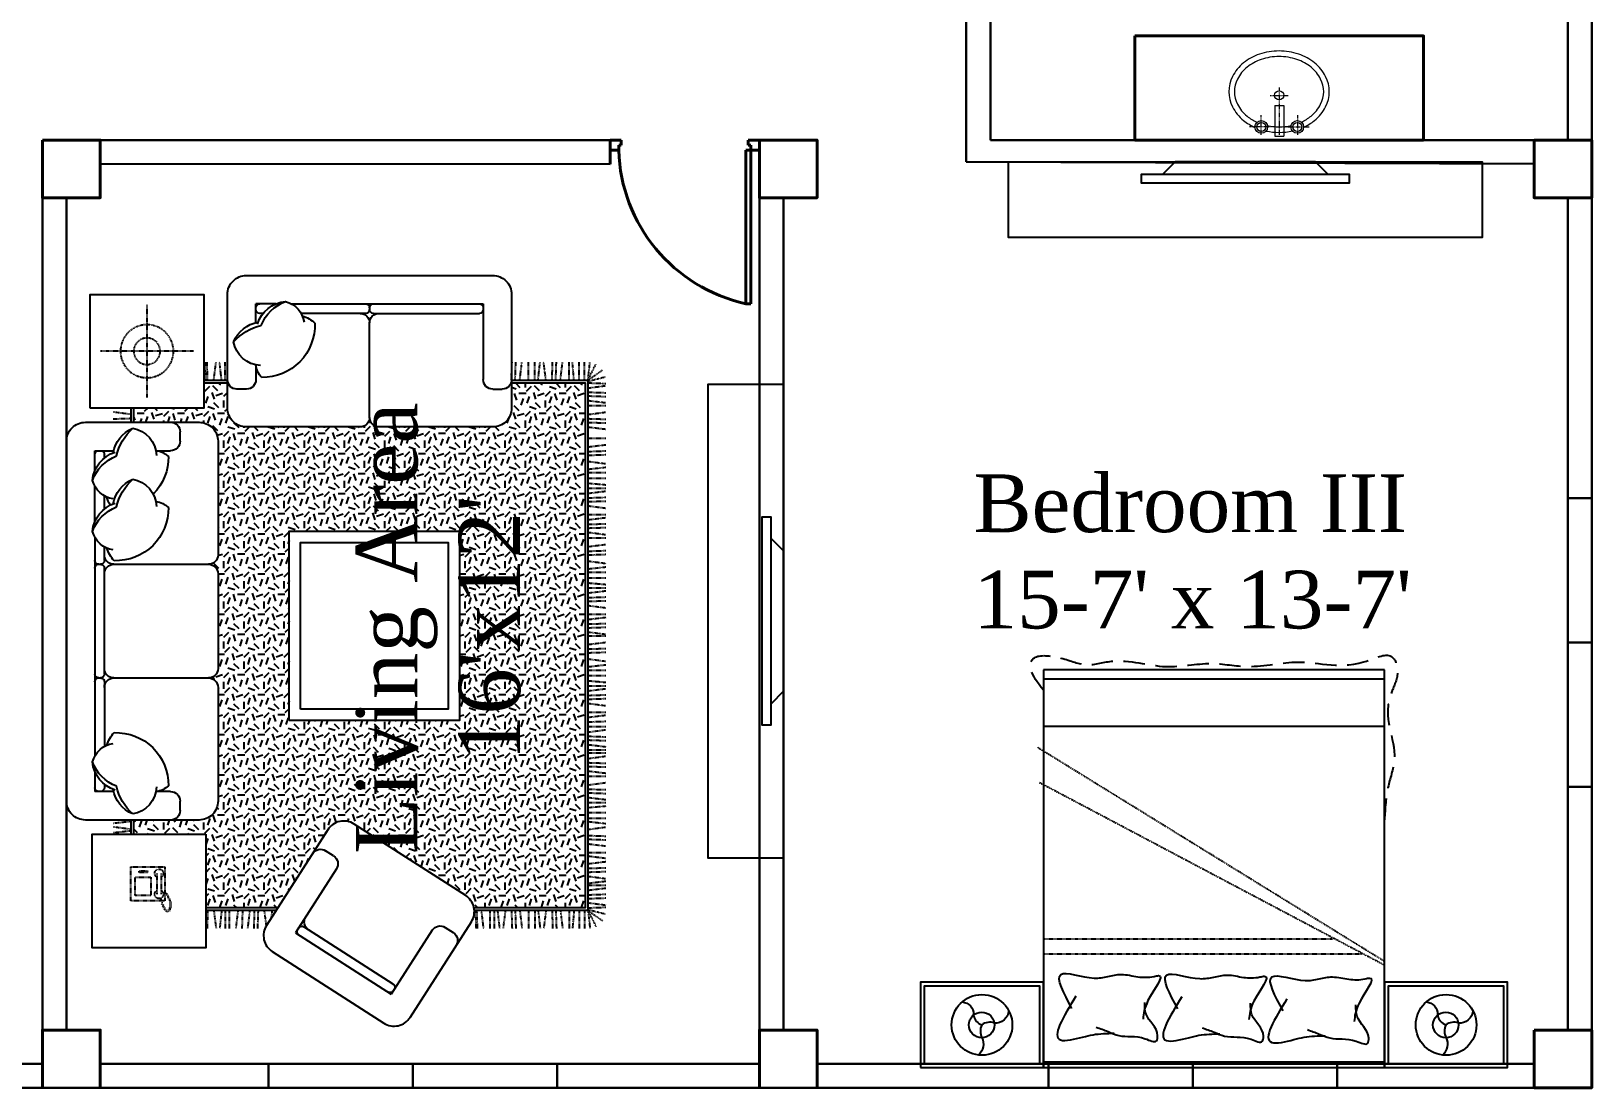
# Model space of a CAD drawing. Header units: inches. Extents: x -79350 to 491628, y -93215 to 155882.
# Drawn here: x -39527.3 to -39203, y -10547.5 to -10327.9 of the extents above; entities that cross this region are included whole.
import ezdxf

# ---------------------------------------------------------------- set-up
doc = ezdxf.new("R2010")
doc.units = ezdxf.units.IN
doc.header["$MEASUREMENT"] = 0
for name, pattern in [('DASHDOT2', [0.5, 0.25, -0.125, 0, -0.125]), ('DASHED2', [0.375, 0.25, -0.125]), ('HIDDEN2', [0.1875, 0.125, -0.0625])]:
    doc.linetypes.add(name, pattern=pattern)
doc.layers.get('0').update_dxf_attribs({"lineweight": 30})
for name, color, linetype, lineweight in [('Column', 1, 'Continuous', 30), ('Letter', 7, 'Continuous', 20), ('LINE', 7, 'Continuous', 20), ('SANITARY', 42, 'Continuous', 13)]:
    doc.layers.add(name, color=color, linetype=linetype, lineweight=lineweight)
doc.layers.add('Door', color=7, linetype='Continuous', lineweight=40, true_color=0x763422)
doc.layers.add('Window', color=7, linetype='Continuous', lineweight=30, true_color=0x6b99dd)
for name, color, linetype in [('FURHATCH', 57, 'Continuous'), ('FURNITURE', 53, 'Continuous'), ('Wall', 7, 'Continuous')]:
    doc.layers.add(name, color=color, linetype=linetype)
doc.styles.get("Standard").update_dxf_attribs({"font": 'times.ttf', "height": 12})

# ---------------------------------------------------------------- blocks, each defined once
blk = doc.blocks.new('yq_tvcab_01')
blk.add_lwpolyline([(0, -1250), (0, 1250), (400, 1250), (400, -1250)], close=True)
at = {"layer": 'FURHATCH'}
blk.add_line((67, 550), (67, -550), dxfattribs=at)
blk.add_lwpolyline([(0, -370.5), (67, -438), (67, -550), (112, -550), (112, 550), (67, 550), (67, 438), (0, 370.5)], close=True, dxfattribs=at)
blk = doc.blocks.new('yq_bed_01')
at = {"linetype": 'Continuous', "ltscale": 1000}
for p, q in [((2100, 900), (0, 900)), ((0, 900), (0, -900)), ((2100, -900), (2100, 900)), ((0, -900), (2100, -900))]:
    blk.add_line(p, q, dxfattribs=at)
at = {"linetype": 'Continuous'}
for points in [[(0, 1550), (0, 900), (450, 900), (450, 1550)], [(0, -900), (0, -1550), (450, -1550), (450, -900)]]:
    blk.add_lwpolyline(points, close=True, dxfattribs=at)
for centre in [(225, 1225), (225, -1225)]:
    blk.add_circle(centre, 160, dxfattribs=at)
at = {"layer": 'FURHATCH', "linetype": 'DASHED2', "ltscale": 0.5}
for p, q in [((540, -900), (1503.7, 921.2)), ((560, -900), (1689.2, 930.9)), ((600, 900), (600, -782.1)), ((680, 900), (680, -624.9))]:
    blk.add_line(p, q, dxfattribs=at)
at = {"layer": 'FURHATCH', "linetype": 'Continuous', "ltscale": 1000}
for p, q in [((30, 900), (30, -900)), ((1800, -900), (1800, 900)), ((2050, -900), (2050, 900))]:
    blk.add_line(p, q, dxfattribs=at)
at = {"layer": 'FURHATCH', "linetype": 'Continuous'}
for points in [[(20, 1530), (20, 920), (430, 920), (430, 1530)], [(20, -920), (20, -1530), (430, -1530), (430, -920)]]:
    blk.add_lwpolyline(points, close=True, dxfattribs=at)
for points in [[(346.3, 1329.4, -0.398826), (279.8, 1269.6, 0.069197), (272.9, 1268.8, 0.240714), (225, 1226.6, -0.240714)], [(225, 1226.6, 0.228099), (157.5, 1225, -0.317646), (65.9, 1242.4)], [(300, 1083.7, -0.414712), (234.7, 1159.8, 0.258086), (225, 1226.6)], [(346.3, -1120.6, -0.398826), (279.8, -1180.4, 0.069197), (272.9, -1181.2, 0.240714), (225, -1223.4, -0.240714)], [(225, -1223.4, 0.228099), (157.5, -1225, -0.317646), (65.9, -1207.6)], [(300, -1366.3, -0.414712), (234.7, -1290.2, 0.258086), (225, -1223.4)]]:
    blk.add_lwpolyline(points, format="xyb", dxfattribs=at)
for centre in [(225, 1226.6), (225, -1223.4)]:
    blk.add_circle(centre, 67.5, dxfattribs=at)
at = {"layer": 'FURHATCH', "linetype": 'DASHED2', "ltscale": 451.947922}
blk.add_open_spline([(1992.5, 900), (2071.4, 970.1), (2189, 999), (2167.2, 789.1), (2108.2, 681.5), (2173.3, 490.8), (2091, 271.6), (2149.7, 27.5), (2099.5, -200.2), (2173.3, -483.7), (2083, -701.2), (2208.7, -948), (2066.1, -979.4), (1864.2, -866.6), (1698.9, -991.2), (1474.2, -909.2), (1367.6, -903.2), (1308.1, -900)], degree=3, knots=[0, 0, 0, 0, 140.356688, 240.855445, 374.272085, 514.628774, 800.960617, 1037.309606, 1234.977718, 1501.883052, 1872.056655, 1990.732643, 2052.345442, 2125.407537, 2467.000811, 2608.004871, 2786.638856, 2786.638856, 2786.638856, 2786.638856], dxfattribs=at)
at = {"layer": 'FURHATCH', "linetype": 'Continuous', "ltscale": 1000}
for points, knots in [([(376.4, 729.3), (269.6, 795), (111.7, 892.2), (155.9, 709.9), (179.2, 622.5), (180.3, 565.5), (181, 527.7)], [0, 0, 0, 0, 257.192142, 380.388355, 440.188761, 557.045341, 557.045341, 557.045341, 557.045341]), ([(312.5, 750.2), (392.1, 793.1), (546.3, 876.1), (460.6, 661.4), (480.2, 561.7), (497.9, 483.8), (475.6, 402.3), (474.8, 340), (499.2, 246.5), (355.2, 364.7), (285, 371.5), (256.1, 374.3)], [0, 0, 0, 0, 197.98522, 383.798459, 461.536852, 537.063609, 629.138715, 719.341985, 744.183766, 895.041347, 1000.692483, 1000.692483, 1000.692483, 1000.692483]), ([(213, 621.7), (205.8, 600.8), (192.1, 561.4), (153, 477.4), (177.8, 400.1), (122.8, 302.4), (209.9, 290.4), (255.8, 365.6), (321.9, 365.8), (343.4, 365.9)], [0, 0, 0, 0, 70.314327, 132.712823, 281.06886, 345.030234, 373.143701, 508.899423, 574.349148, 574.349148, 574.349148, 574.349148]), ([(373.3, 170.3), (266.5, 236), (108.6, 333.2), (152.8, 151), (176.1, 63.5), (177.2, 6.5), (177.9, -31.3)], [0, 0, 0, 0, 257.192142, 380.388355, 440.188761, 557.045341, 557.045341, 557.045341, 557.045341]), ([(309.4, 191.3), (389, 234.1), (543.2, 317.2), (457.5, 102.4), (477.1, 2.8), (494.7, -75.2), (472.5, -156.6), (471.7, -219), (496.1, -312.5), (352.1, -194.3), (281.9, -187.5), (253, -184.6)], [0, 0, 0, 0, 197.98522, 383.798459, 461.536852, 537.063609, 629.138715, 719.341985, 744.183766, 895.041347, 1000.692483, 1000.692483, 1000.692483, 1000.692483]), ([(209.9, 62.7), (202.7, 41.8), (188.9, 2.4), (149.9, -81.6), (174.6, -158.8), (119.7, -256.6), (206.8, -268.6), (252.7, -193.3), (318.8, -193.2), (340.3, -193.1)], [0, 0, 0, 0, 70.314327, 132.712823, 281.06886, 345.030234, 373.143701, 508.899423, 574.349148, 574.349148, 574.349148, 574.349148]), ([(363.4, -385.2), (256.6, -319.5), (98.7, -222.2), (142.9, -404.5), (166.2, -492), (167.3, -549), (168.1, -586.7)], [0, 0, 0, 0, 257.192142, 380.388355, 440.188761, 557.045341, 557.045341, 557.045341, 557.045341]), ([(299.5, -364.2), (379.1, -321.4), (533.3, -238.3), (447.6, -453.1), (467.2, -552.7), (484.9, -630.6), (462.6, -712.1), (461.8, -774.5), (486.2, -868), (342.2, -749.7), (272, -742.9), (243.1, -740.1)], [0, 0, 0, 0, 197.98522, 383.798459, 461.536852, 537.063609, 629.138715, 719.341985, 744.183766, 895.041347, 1000.692483, 1000.692483, 1000.692483, 1000.692483]), ([(200, -492.8), (192.8, -513.7), (179.1, -553.1), (140, -637.1), (164.8, -714.3), (109.8, -812.1), (196.9, -824.1), (242.8, -748.8), (308.9, -748.7), (330.4, -748.6)], [0, 0, 0, 0, 70.314327, 132.712823, 281.06886, 345.030234, 373.143701, 508.899423, 574.349148, 574.349148, 574.349148, 574.349148])]:
    blk.add_open_spline(points, degree=3, knots=knots, dxfattribs=at)
blk = doc.blocks.new('yq_sofa_01')
at = {"layer": 'FURHATCH', "linetype": 'HIDDEN2'}
h = blk.add_hatch(dxfattribs=at)
h.set_pattern_fill('GEOL1,_O', color=256, scale=150, angle=45)
h.set_pattern_definition([(45, (-2935.14, 78.03), (4e-14, 212.132), [37.5, -112.5]), (45, (-2940.44, 200), (4e-14, 212.132), [37.5, -112.5]), (135, (-2961.66, 125.76), (-212.132, 7e-14), [37.5, -112.5]), (135, (-2956.35, 205.3), (-212.132, 7e-14), [37.5, -112.5]), (90, (-2988.17, 173.49), (-106.066, 106.066), [37.5, -174.632]), (180, (-2876.8, 136.36), (-106.066, -106.066), [37.5, -174.632]), (71.565, (-2940.444, 136.365), (106.066, 106.066), [37.5, -297.9102]), (71.565, (-2945.75, 237.13), (106.066, 106.066), [37.5, -297.9102]), (108.435, (-2860.895, 152.274), (-106.066, 106.066), [37.5, -297.9102]), (108.435, (-2956.354, 152.274), (-106.066, 106.066), [37.5, -297.9102]), (108.435, (-2892.714, 162.88), (-106.066, 106.066), [37.5, -297.9102]), (161.565, (-2993.48, 136.365), (-106.066, 106.066), [37.5, -297.9102]), (198.435, (-2929.84, 115.15), (-106.066, -106.066), [37.5, -297.9102])])
edge = h.paths.add_edge_path()
edge.add_line((2738.1, 1513.1), (2151.4, 1513.1))
edge.add_arc((2053.4, 1533), 100, 302.64883, 348.51097, ccw=False)
edge.add_line((2107.4, 1448.8), (1518, 1071.1))
edge.add_arc((1464, 1155.3), 100, 212.64883, 302.64883, ccw=False)
edge.add_line((1379.8, 1101.4), (1116, 1513.1))
edge.add_line((1116, 1513.1), (735.5, 1513.1))
edge.add_line((735.5, 1513.1), (735.5, 1125))
edge.add_line((735.5, 1125), (356.2, 1125))
edge.add_line((356.2, 1125), (356.2, 1050))
edge.add_line((356.2, 1050), (700, 1050))
edge.add_arc((700, 950), 100, 0, 90, ccw=False)
edge.add_line((800, 950), (800, 350))
edge.add_arc((750, 350), 50, 270, 360, ccw=False)
edge.add_arc((750, 250), 50, 0, 90, ccw=False)
edge.add_line((800, 250), (800, -250))
edge.add_arc((750, -250), 50, -90, 0, ccw=False)
edge.add_arc((750, -350), 50, 0, 90, ccw=False)
edge.add_line((800, -350), (800, -950))
edge.add_arc((700, -950), 100, -90, 0, ccw=False)
edge.add_line((700, -1050), (356.2, -1050))
edge.add_line((356.2, -1050), (356.2, -1125))
edge.add_line((356.2, -1125), (725, -1125))
edge.add_line((725, -1125), (725, -1257.5))
edge.add_line((725, -1257.5), (850, -1257.5))
edge.add_line((850, -1257.5), (850, -1125))
edge.add_arc((950, -1125), 100, 90, 180, ccw=False)
edge.add_line((950, -1025), (1550, -1025))
edge.add_arc((1550, -1075), 50, 0, 90, ccw=False)
edge.add_line((1600, -1075), (1600, -1076.6))
edge.add_arc((1650.8, -1075.8), 50.8, 90.92597, 180.92597, ccw=False)
edge.add_line((1650, -1025), (2250, -1025))
edge.add_arc((2250, -1125), 100, 0, 90, ccw=False)
edge.add_line((2350, -1125), (2350, -1257.5))
edge.add_line((2350, -1257.5), (2738.1, -1257.5))
edge.add_line((2738.1, -1257.5), (2738.1, 1513.1))
h.paths.add_polyline_path([(2075, 525), (2075, -475), (1175, -475), (1175, 525)], flags=16)
for points in [[(1056.1, 1606.6, -0.414214), (1086.4, 1744.7), (1675.8, 2122.4, -0.414214), (1813.9, 2092.1), (2137.6, 1586.9, -0.414214), (2107.4, 1448.8), (1518, 1071.1, -0.414214), (1379.8, 1101.4)], [(800, 350), (800, 950, 0.414214), (700, 1050), (100, 1050, 0.414214), (0, 950), (0, -950, 0.414214), (100, -1050), (700, -1050, 0.414214), (800, -950), (800, -350, 0.414214), (750, -300, 0.414214), (800, -250), (800, 250, 0.414214), (750, 300, 0.414214)], [(1650, -1025, 0.404778), (1600, -1075, 0.414214), (1550, -1025), (950, -1025, 0.414214), (850, -1125), (850, -1725, 0.414214), (950, -1825), (2250, -1825, 0.414214), (2350, -1725), (2350, -1125, 0.414214), (2250, -1025)]]:
    blk.add_lwpolyline(points, format="xyb", close=True)
for points in [[(735.5, 1125), (735.5, 1725), (135.5, 1725), (135.5, 1125)], [(1175, 525), (1175, -475), (2075, -475), (2075, 525)], [(125, -1125), (125, -1725), (725, -1725), (725, -1125)]]:
    blk.add_lwpolyline(points, close=True)
at = {"layer": 'FURHATCH', "ltscale": 1000}
for p, q in [((1209.4, 1645.4), (1714.6, 1969.1)), ((1724.7, 1916.2), (1253.2, 1614.1)), ((1930.4, 1632.3), (1714.6, 1969.1)), ((1425.2, 1308.6), (1209.4, 1645.4)), ((1999.5, 1617.2), (2041.6, 1644.1)), ((1410.1, 1239.5), (1368, 1212.6)), ((600, 1000), (600, 950)), ((248.3, 900), (150, 900)), ((150, 794.8), (150, 900)), ((200, 861.8), (200, 880)), ((550, 900), (472.5, 900)), ((150, -442.3), (150, 711.6)), ((200, 320), (200, 661.3)), ((170, 300), (180, 300)), ((200, 280), (200, -280)), ((250, 300), (750, 300)), ((170, -300), (180, -300)), ((200, -320), (200, -391.9)), ((250, -300), (750, -300)), ((150, -525.5), (150, -711.6)), ((200, -592.5), (200, -661.3)), ((150, -794.8), (150, -900)), ((150, -900), (248.3, -900)), ((200, -861.8), (200, -880)), ((472.5, -900), (550, -900)), ((600, -950), (600, -1000)), ((1600, -1075), (1600, -1575)), ((950, -1225), (900, -1225)), ((2250, -1225), (2300, -1225)), ((1000, -1352.5), (1000, -1275)), ((2200, -1675), (2200, -1275)), ((1000, -1576.7), (1000, -1675)), ((1038.2, -1625), (1020, -1625)), ((1580, -1625), (1238.7, -1625)), ((1600, -1655), (1600, -1645)), ((1620, -1625), (2180, -1625)), ((1105.2, -1675), (1000, -1675)), ((1188.4, -1675), (2200, -1675))]:
    blk.add_line(p, q, dxfattribs=at)
at = {"layer": 'FURHATCH', "linetype": 'HIDDEN2'}
for p, q in [((745.4, 1528.1), (742.2, 1622.5)), ((777.5, 1528.1), (790, 1622.5)), ((819.1, 1528.1), (808.5, 1622.5)), ((837.2, 1528.1), (837.2, 1622.5)), ((859.4, 1528.1), (859.4, 1622.5)), ((905, 1528.1), (893.5, 1622.5)), ((929.2, 1528.1), (926.1, 1622.5)), ((967.3, 1528.1), (955.9, 1622.5)), ((991.6, 1528.1), (988.5, 1622.5)), ((1011.4, 1528.1), (1008.3, 1622.5)), ((1043.5, 1528.1), (1054.3, 1609.5)), ((1085.1, 1528.1), (1080.6, 1568.4)), ((2158.8, 1528.1), (2162, 1622.5)), ((2165.1, 1528.1), (2168.2, 1622.5)), ((2189.4, 1528.1), (2200.8, 1622.5)), ((2234.9, 1528.1), (2234.9, 1622.5)), ((2257.2, 1528.1), (2257.2, 1622.5)), ((2275.3, 1528.1), (2285.8, 1622.5)), ((2316.9, 1528.1), (2304.4, 1622.5)), ((2349, 1528.1), (2352.1, 1622.5)), ((2368.8, 1528.1), (2371.9, 1622.5)), ((2393, 1528.1), (2404.5, 1622.5)), ((2438.6, 1528.1), (2438.6, 1622.5)), ((2471.6, 1528.1), (2471.6, 1622.5)), ((2489.7, 1528.1), (2500.2, 1622.5)), ((2531.3, 1528.1), (2518.8, 1622.5)), ((2563.4, 1528.1), (2566.5, 1622.5)), ((2583.2, 1528.1), (2586.3, 1622.5)), ((2607.4, 1528.1), (2618.9, 1622.5)), ((2653, 1528.1), (2653, 1622.5)), ((2679.4, 1528.1), (2671, 1622.5)), ((2706.5, 1528.1), (2706.5, 1622.5)), ((2735, 1528.1), (2735, 1622.5)), ((2753.1, 1528.1), (2763.7, 1622.5)), ((2753.1, 1528.1), (2794.8, 1611.8)), ((2753.1, 1528.1), (2829.9, 1581.6)), ((496.5, 1463.6), (504.4, 1488.6)), ((500, 1493), (513.2, 1497.4)), ((504.4, 1501.8), (517.6, 1506.2)), ((508.8, 1510.6), (522, 1515)), ((513.2, 1519.4), (526.4, 1523.8)), ((524.9, 1530.1), (538.1, 1534.5)), ((535.2, 1523.8), (548.4, 1528.2)), ((539.6, 1515), (552.8, 1519.4)), ((544, 1506.2), (557.2, 1510.6)), ((544, 1497.4), (557.2, 1501.8)), ((544, 1488.6), (557.2, 1493)), ((544, 1479.8), (557.2, 1484.2)), ((2753.1, 1522.2), (2845, 1545.8)), ((2753.1, 1513.5), (2847.6, 1510.4)), ((2753.1, 1486.5), (2847.6, 1498.9)), ((519.9, 1475.9), (339.4, 1475.9)), ((339.4, 1475.9), (339.4, 1297.6)), ((445.2, 1448.3), (362.7, 1448.3)), ((362.7, 1448.3), (362.7, 1352.1)), ((445.2, 1352.1), (445.2, 1448.3)), ((477.7, 1332), (477.7, 1442)), ((499.7, 1332), (499.7, 1442)), ((519.9, 1297.6), (519.9, 1475.9)), ((522, 1435.8), (535.2, 1440.2)), ((526.4, 1444.6), (539.6, 1449)), ((530.8, 1453.4), (544, 1457.8)), ((535.2, 1462.2), (548.4, 1466.6)), ((539.6, 1471), (552.8, 1475.4)), ((2753.1, 1464.6), (2847.6, 1461.5)), ((2753.1, 1444.8), (2847.6, 1441.7)), ((2753.1, 1420.5), (2847.6, 1409.1)), ((362.7, 1352.1), (445.2, 1352.1)), ((383.3, 1328), (383.3, 1317.7)), ((428, 1328), (383.3, 1328)), ((428, 1317.7), (428, 1328)), ((2753.1, 1393.5), (2847.6, 1393.5)), ((2753.1, 1383.8), (2847.6, 1372.4)), ((2753.1, 1346.7), (2847.6, 1359.2)), ((2753.1, 1324.9), (2847.6, 1321.8)), ((339.4, 1297.6), (519.9, 1297.6)), ((383.3, 1317.7), (428, 1317.7)), ((2753.1, 1305.1), (2847.6, 1302)), ((2753.1, 1280.8), (2847.6, 1269.4)), ((2753.1, 1239.9), (2847.6, 1251.4)), ((2753.1, 1221.2), (2847.6, 1221.2)), ((2753.1, 1175.6), (2847.6, 1187.1)), ((2753.1, 1151.4), (2847.6, 1154.5)), ((341.2, 1107.7), (246.8, 1118.3)), ((341.2, 1099.5), (246.8, 1087)), ((2753.1, 1131.6), (2847.6, 1134.7)), ((2753.1, 1099.5), (2847.6, 1087)), ((341.2, 1057.9), (246.8, 1068.4)), ((2753.1, 1057.9), (2847.6, 1068.4)), ((2753.1, 1039.8), (2847.6, 1039.8)), ((2753.1, 1011.2), (2847.6, 1011.2)), ((2753.1, 984.1), (2847.6, 975.8)), ((2753.1, 957.8), (2847.6, 957.8)), ((2753.1, 930.7), (2847.6, 942.1)), ((2753.1, 906.4), (2847.6, 909.6)), ((2753.1, 886.6), (2847.6, 889.8)), ((2753.1, 864.8), (2847.6, 852.3)), ((2753.1, 818.1), (2847.6, 818.1)), ((2753.1, 791), (2847.6, 802.4)), ((2753.1, 766.7), (2847.6, 769.8)), ((2753.1, 746.9), (2847.6, 750.1)), ((2753.1, 725.1), (2847.6, 712.6)), ((2753.1, 694.9), (2847.6, 694.9)), ((2753.1, 678.7), (2847.6, 678.7)), ((2753.1, 651.6), (2847.6, 663)), ((2753.1, 627.3), (2847.6, 630.5)), ((2753.1, 607.5), (2847.6, 610.7)), ((2753.1, 585.7), (2847.6, 573.2)), ((2753.1, 555.5), (2847.6, 555.5)), ((2753.1, 531.8), (2847.6, 528.7)), ((2753.1, 507.6), (2847.6, 496.1)), ((2753.1, 480.5), (2847.6, 480.5)), ((2753.1, 433.8), (2847.6, 446.3)), ((2753.1, 411.9), (2847.6, 408.8)), ((2753.1, 392.1), (2847.6, 389)), ((2753.1, 367.9), (2847.6, 356.4)), ((2753.1, 340.8), (2847.6, 340.8)), ((2753.1, 314.4), (2847.6, 322.7)), ((2753.1, 287.3), (2847.6, 287.3)), ((2753.1, 258.8), (2847.6, 258.8)), ((2753.1, 240.7), (2847.6, 230.1)), ((2753.1, 199.1), (2847.6, 211.6)), ((2753.1, 166.9), (2847.6, 163.8)), ((2753.1, 147.2), (2847.6, 144)), ((2753.1, 122.9), (2847.6, 111.4)), ((2753.1, 77.3), (2847.6, 77.3)), ((2753.1, 56.8), (2847.6, 69.3)), ((2753.1, 35), (2847.6, 31.9)), ((2753.1, 15.2), (2847.6, 12.1)), ((2753.1, -9.1), (2847.6, -20.5)), ((2753.1, -36.1), (2847.6, -36.1)), ((2753.1, -82.9), (2847.6, -70.4)), ((2753.1, -104.7), (2847.6, -107.9)), ((2753.1, -124.5), (2847.6, -127.6)), ((2753.1, -148.8), (2847.6, -160.2)), ((2753.1, -175.9), (2847.6, -175.9)), ((2753.1, -202.2), (2847.6, -193.9)), ((2753.1, -229.3), (2847.6, -229.3)), ((2753.1, -257.9), (2847.6, -257.9)), ((2753.1, -276), (2847.6, -286.5)), ((2753.1, -317.5), (2847.6, -305)), ((2753.1, -349.7), (2847.6, -352.8)), ((2753.1, -369.5), (2847.6, -372.6)), ((2753.1, -393.7), (2847.6, -405.2)), ((2753.1, -439.3), (2847.6, -439.3)), ((2753.1, -469.5), (2847.6, -457)), ((2753.1, -491.4), (2847.6, -494.5)), ((2753.1, -511.1), (2847.6, -514.3)), ((2753.1, -535.4), (2847.6, -546.9)), ((2753.1, -562.5), (2847.6, -562.5)), ((2753.1, -609.2), (2847.6, -596.7)), ((2753.1, -631.1), (2847.6, -634.2)), ((2753.1, -650.9), (2847.6, -654)), ((2753.1, -675.1), (2847.6, -686.6)), ((2753.1, -702.2), (2847.6, -702.2)), ((2753.1, -728.6), (2847.6, -720.2)), ((2753.1, -755.6), (2847.6, -755.6)), ((2753.1, -784.2), (2847.6, -784.2)), ((2753.1, -802.3), (2847.6, -812.8)), ((2753.1, -843.9), (2847.6, -831.4)), ((2753.1, -876), (2847.6, -879.1)), ((2753.1, -895.8), (2847.6, -898.9)), ((2753.1, -920.1), (2847.6, -931.5)), ((2753.1, -965.6), (2847.6, -965.6)), ((341.2, -1069.3), (246.8, -1066.2)), ((2753.1, -1025.3), (2847.6, -1013.8)), ((2753.1, -1049.5), (2847.6, -1046.4)), ((2753.1, -1069.3), (2847.6, -1066.2)), ((341.2, -1091.2), (246.8, -1103.7)), ((2753.1, -1091.2), (2847.6, -1103.7)), ((2753.1, -1137.9), (2847.6, -1137.9)), ((425, -1670), (425, -1180)), ((2753.1, -1165), (2847.6, -1153.5)), ((2753.1, -1189.2), (2847.6, -1186.1)), ((2753.1, -1209), (2847.6, -1205.9)), ((2753.1, -1230.9), (2847.6, -1243.4)), ((734.5, -1272.5), (731.3, -1367)), ((745.4, -1272.5), (742.2, -1367)), ((777.5, -1272.5), (790, -1367)), ((819.1, -1272.5), (808.5, -1367)), ((837.2, -1272.5), (837.2, -1367)), ((2349, -1272.5), (2352.1, -1367)), ((2368.8, -1272.5), (2371.9, -1367)), ((2393, -1272.5), (2404.5, -1367)), ((2438.6, -1272.5), (2438.6, -1367)), ((2471.6, -1272.5), (2471.6, -1367)), ((2489.7, -1272.5), (2500.2, -1367)), ((2531.3, -1272.5), (2518.8, -1367)), ((2563.4, -1272.5), (2566.5, -1367)), ((2583.2, -1272.5), (2586.3, -1367)), ((2607.4, -1272.5), (2618.9, -1367)), ((2653, -1272.5), (2653, -1367)), ((2679.4, -1272.5), (2671, -1367)), ((2706.5, -1272.5), (2706.5, -1367)), ((2735, -1272.5), (2735, -1367)), ((2753.1, -1257.9), (2847.6, -1254.8)), ((2753.1, -1266.6), (2845, -1290.2)), ((2753.1, -1272.5), (2829.9, -1326)), ((2753.1, -1272.5), (2794.8, -1356.3)), ((2753.1, -1272.5), (2763.7, -1367)), ((670, -1425), (180, -1425))]:
    blk.add_line(p, q, dxfattribs=at)
at = {"layer": 'FURHATCH', "ltscale": 1000}
for points in [[(1106.4, 1528.1), (735.5, 1528.1)], [(1116, 1513.1), (735.5, 1513.1)], [(2350, -1257.5), (2738.1, -1257.5), (2738.1, 1513.1), (2151.4, 1513.1)], [(2350, -1272.5), (2753.1, -1272.5), (2753.1, 1528.1), (2153.3, 1528.1)], [(341.2, 1125), (341.2, 1050)], [(356.2, 1125), (356.2, 1050)], [(341.2, -1050), (341.2, -1125)], [(356.2, -1050), (356.2, -1125)], [(725, -1257.5), (850, -1257.5)], [(725, -1272.5), (850, -1272.5)]]:
    blk.add_lwpolyline(points, dxfattribs=at)
blk.add_lwpolyline([(1235, 465), (1235, -415), (2015, -415), (2015, 465)], close=True, dxfattribs=at)
at = {"layer": 'FURHATCH', "linetype": 'HIDDEN2'}
for radius in [140, 70]:
    blk.add_circle((425, -1425), radius, dxfattribs=at)
at = {"layer": 'FURHATCH', "ltscale": 1000}
for centre, radius, start, end in [((1708.5, 1941.5), 20, 32.64883, 122.64883), ((1713.9, 1933), 20, 302.64883, 32.64883), ((1237, 1639.3), 20, 122.64883, 212.64883), ((2014.6, 1686.2), 50, 302.64883, 32.64883), ((1242.4, 1630.9), 20, 212.64883, 302.64883), ((1305.4, 1588.2), 50, 122.64883, 212.64883), ((1972.5, 1659.3), 50, 212.64883, 302.64883), ((1383.1, 1281.6), 50, 302.64883, 32.64883), ((1341, 1254.7), 50, 212.64883, 302.64883), ((419.6, 855.7), 176.9, 113.31515, 169.36133), ((548.5, 802.9), 293.1, 132.73677, 166.35084), ((324.9, 869.5), 150.7, 2.06717, 80.60715), ((550, 1000), 50, 0, 90), ((550, 950), 50, 270, 0), ((307.3, 729.6), 170.3, 107.27136, 175.46682), ((344.8, 666.6), 220.9, 111.56825, 159.74062), ((170, 880), 20, 90, 180), ((180, 880), 20, 0, 90), ((260.5, 866.4), 278.1, 268.28502, 0.57893), ((460.1, 787.6), 113.2, 46.1116, 83.70975), ((264, 774.9), 130.4, 194.10639, 262.23198), ((367.5, 701.7), 161.7, 196.77928, 224.49447), ((250, 350), 50, 180, 270), ((170, 320), 20, 180, 270), ((170, 280), 20, 90, 180), ((180, 320), 20, 270, 0), ((180, 280), 20, 0, 90), ((250, 250), 50, 90, 180), ((170, -280), 20, 180, 270), ((170, -320), 20, 90, 180), ((180, -280), 20, 270, 0), ((180, -320), 20, 0, 90), ((250, -250), 50, 180, 270), ((250, -350), 50, 90, 180), ((367.5, -432.4), 161.7, 135.50553, 163.22072), ((260.5, -597), 278.1, 359.42107, 91.71498), ((264, -505.5), 130.4, 97.76802, 165.89361), ((307.3, -460.3), 170.3, 184.53318, 252.72864), ((344.8, -397.3), 220.9, 200.25938, 248.43175), ((264, -774.9), 130.4, 97.76802, 165.89361), ((367.5, -701.7), 161.7, 146.77866, 163.22072), ((419.6, -586.4), 176.9, 190.63867, 246.68485), ((548.5, -533.5), 293.1, 193.64916, 227.26323), ((324.9, -600.1), 150.7, 279.39285, 357.93283), ((460.1, -518.3), 113.2, 276.29025, 313.8884), ((260.5, -866.4), 278.1, 359.42107, 44.71173), ((307.3, -729.6), 170.3, 184.53318, 252.72864), ((344.8, -666.6), 220.9, 200.25938, 248.43175), ((170, -880), 20, 180, 270), ((180, -880), 20, 270, 0), ((419.6, -855.7), 176.9, 190.63867, 246.68485), ((548.5, -802.9), 293.1, 193.64916, 227.26323), ((324.9, -869.5), 150.7, 279.39285, 357.93283), ((460.1, -787.6), 113.2, 276.29025, 313.8884), ((550, -950), 50, 0, 90), ((550, -1000), 50, 270, 0), ((900, -1275), 50, 90, 180), ((950, -1275), 50, 0, 90), ((2250, -1275), 50, 90, 180), ((2300, -1275), 50, 0, 90), ((1112.4, -1364.9), 113.2, 136.1116, 173.70975), ((1033.6, -1564.5), 278.1, 358.28502, 90.57893), ((1030.5, -1500.1), 150.7, 92.06717, 170.60715), ((1044.3, -1405.4), 176.9, 203.31515, 259.36133), ((1097.1, -1276.5), 293.1, 222.73677, 256.35084), ((1233.4, -1480.2), 220.9, 201.56825, 249.74062), ((1020, -1645), 20, 90, 180), ((1170.4, -1517.7), 170.3, 197.27136, 265.46682), ((1125.1, -1561), 130.4, 284.10639, 352.23198), ((1198.3, -1457.5), 161.7, 286.77928, 314.49447), ((1550, -1575), 50, 270, 0), ((1580, -1645), 20, 0, 90), ((1650, -1575), 50, 180, 270), ((1620, -1645), 20, 90, 180), ((2180, -1645), 20, 0, 90), ((1020, -1655), 20, 180, 270), ((1580, -1655), 20, 270, 0), ((1620, -1655), 20, 180, 270), ((2180, -1655), 20, 270, 0)]:
    blk.add_arc(centre, radius, start, end, dxfattribs=at)
at = {"layer": 'FURHATCH', "linetype": 'HIDDEN2'}
for centre, start, end in [((488.7, 1442), 298.49146, 241.50854), ((488.7, 1332), 118.49146, 61.50854)]:
    blk.add_arc(centre, 23.1, start, end, dxfattribs=at)
blk = doc.blocks.new('yq_sink_01')
at = {"linetype": 'DASHDOT2'}
for p, q in [((130.9, 96.8), (25.6, 96.8)), ((69.5, 23.9), (69.5, 157.9)), ((235.6, 47.8), (235.6, -47.9)), ((278.3, -0.1), (25.5, 0)), ((69.4, -24), (69.4, -157.9)), ((130.8, -96.9), (25.5, -96.8))]:
    blk.add_line(p, q, dxfattribs=at)
for p, q in [((182.6, 23.9), (20, 23.9)), ((20, 23.9), (20, -23.9)), ((182.6, 23.9), (182.5, -24)), ((182.5, -24), (20, -23.9))]:
    blk.add_line(p, q)
for centre, radius in [((69.5, 95.2), 33.5), ((69.5, 95.2), 23.9), ((235.6, 0.6), 23.9), ((69.4, -95.2), 33.5), ((69.4, -95.2), 23.9)]:
    blk.add_circle(centre, radius)
for centre, radius, start, end in [((255.4, 90.6), 175.7, 62.94777, 117.05223), ((312, 19.4), 268.6, 140.95411, 156.02098), ((312, 19.4), 239.1, 140.95411, 155.66772), ((277.5, 47.4), 224.1, 117.05223, 140.95411), ((277.5, 47.4), 194.7, 117.05223, 140.95411), ((255.4, 90.6), 146.2, 62.94777, 117.05223), ((233.4, 47.4), 194.7, 39.04589, 62.94777), ((233.4, 47.4), 224.1, 39.04589, 62.94777), ((198.8, 19.4), 239.1, 18.57097, 39.04589), ((198.8, 19.4), 268.6, 18.57097, 39.04589), ((144.5, 1.2), 296.4, 0, 18.57097), ((144.5, 1.2), 325.9, 360, 18.57097), ((366.3, 1.2), 325.9, 167.86118, 192.49263), ((366.3, 1.2), 296.4, 168.09162, 192.40027), ((144.5, 1.2), 296.4, 341.42903, 360), ((144.5, 1.2), 325.9, 341.42903, 360), ((312, -17.1), 268.6, 204.55072, 219.04589), ((312, -17.1), 239.1, 204.73595, 219.04589), ((198.8, -17.1), 239.1, 320.95411, 341.42903), ((198.8, -17.1), 268.6, 320.95411, 341.42903), ((277.5, -45.1), 224.1, 219.04589, 242.94777), ((277.5, -45.1), 194.7, 219.04589, 242.94777), ((255.4, -88.2), 175.7, 242.94777, 297.05223), ((255.4, -88.2), 146.2, 242.94777, 297.05223), ((233.4, -45.1), 194.7, 297.05223, 320.95411), ((233.4, -45.1), 224.1, 297.05223, 320.95411)]:
    blk.add_arc(centre, radius, start, end)

msp = doc.modelspace()

# ---------------------------------------------------------------- linework, layer by layer
for p, q in [((-39203, -10542.5), (-39203, -9942.5)), ((-39208, -10350.5), (-39208, -10294)), ((-39333, -10320.5), (-39333, -10350.5)), ((-39328, -10320.5), (-39328, -10350.5)), ((-39525.01, -10350.5), (-39520, -10350.5)), ((-39376, -10350.5), (-39371, -10350.5)), ((-39328, -10350.5), (-39208, -10350.5)), ((-39376, -10542.5), (-39376, -10355.5)), ((-39525, -10362.5), (-39525, -10535.5)), ((-39520, -10362.5), (-39520, -10535.5)), ((-39371, -10535.5), (-39371, -10362.5)), ((-39208, -10535.5), (-39208, -10362.5)), ((-39681, -10542.5), (-39525, -10542.5)), ((-39513, -10542.5), (-39376, -10542.5)), ((-39364, -10542.5), (-39215, -10542.5)), ((-39203, -10542.5), (-39203, -10547.5)), ((-39688, -10547.5), (-39208, -10547.5)), ((-39208, -10547.5), (-39203, -10547.5))]:
    msp.add_line(p, q)
at = {"linetype": 'ByBlock'}
for p, q in [((-39513, -10350.5), (-39407, -10350.5)), ((-39333, -10355), (-39333, -10350.5)), ((-39407, -10355.5), (-39513, -10355.46)), ((-39215, -10355.46), (-39333, -10355))]:
    msp.add_line(p, q, dxfattribs=at)
at = {"layer": 'Column'}
for p, q in [((-39525.01, -10350.5), (-39520, -10350.5)), ((-39376, -10350.5), (-39371, -10350.5)), ((-39376, -10350.5), (-39376, -10355.5)), ((-39203, -10350.5), (-39208, -10350.5)), ((-39203, -10350.5), (-39203, -10355.5)), ((-39376, -10542.5), (-39376, -10547.5)), ((-39203, -10542.5), (-39203, -10547.5)), ((-39208, -10547.5), (-39203, -10547.5))]:
    msp.add_line(p, q, dxfattribs=at)
at = {"layer": 'Column', "lineweight": 40}
for p, q in [((-39215, -10350.5), (-39215, -10359)), ((-39203, -10359), (-39203, -10350.5)), ((-39520, -10535.5), (-39525, -10535.5)), ((-39367.5, -10535.5), (-39376, -10535.5)), ((-39203, -10535.5), (-39215, -10535.5)), ((-39215, -10535.5), (-39215, -10547.5)), ((-39203, -10547.5), (-39203, -10535.5)), ((-39215, -10547.5), (-39203, -10547.5))]:
    msp.add_line(p, q, dxfattribs=at)
at = {"layer": 'Column', "color": 7, "lineweight": 40}
for points in [[(-39525, -10350.5), (-39513, -10350.5), (-39513, -10362.5), (-39525, -10362.5)], [(-39376, -10350.5), (-39364, -10350.5), (-39364, -10362.5), (-39376, -10362.5)], [(-39215, -10350.5), (-39203, -10350.5), (-39203, -10362.5), (-39215, -10362.5)], [(-39215, -10535.5), (-39203, -10535.5), (-39203, -10547.5), (-39215, -10547.5)], [(-39215, -10535.5), (-39203, -10535.5), (-39203, -10547.5), (-39215, -10547.5)]]:
    msp.add_lwpolyline(points, close=True, dxfattribs=at)
for points in [[(-39525, -10547.5), (-39525, -10535.5), (-39513, -10535.5), (-39513, -10547.5)], [(-39376, -10547.5), (-39376, -10535.5), (-39364, -10535.5), (-39364, -10547.5)]]:
    msp.add_lwpolyline(points, dxfattribs=at)
at = {"layer": 'Door'}
for p, q in [((-39520, -10350.5), (-39525.01, -10350.5)), ((-39525.01, -10350.5), (-39525.01, -10350.5)), ((-39371, -10350.5), (-39376, -10350.5)), ((-39376, -10350.5), (-39376, -10355.5))]:
    msp.add_line(p, q, dxfattribs=at)
at = {"layer": 'Door', "linetype": 'ByBlock', "lineweight": 40}
for p, q in [((-39404.7, -10350.5), (-39407, -10350.5)), ((-39407, -10350.5), (-39407, -10352.63)), ((-39407, -10352.63), (-39405.23, -10352.63)), ((-39405.23, -10352.63), (-39405.23, -10351.56)), ((-39405.23, -10351.56), (-39404.7, -10351.56)), ((-39404.7, -10351.56), (-39404.7, -10350.5)), ((-39377.77, -10352.63), (-39378.83, -10352.63)), ((-39378.83, -10352.63), (-39378.83, -10384.52)), ((-39378.3, -10351.56), (-39378.3, -10350.5)), ((-39378.3, -10350.5), (-39376, -10350.5)), ((-39377.77, -10351.56), (-39378.3, -10351.56)), ((-39377.77, -10352.63), (-39377.77, -10351.56)), ((-39376, -10352.63), (-39377.77, -10352.63)), ((-39377.77, -10384.52), (-39377.77, -10352.63)), ((-39376, -10350.5), (-39376, -10352.63)), ((-39376, -10350.5), (-39376, -10352.63)), ((-39378.83, -10384.52), (-39377.77, -10384.52))]:
    msp.add_line(p, q, dxfattribs=at)
msp.add_arc((-39371.61, -10351.67), 33.63, 181.625, 257.601, dxfattribs=at)
at = {"layer": 'LINE', "color": 7, "linetype": 'ByBlock', "lineweight": 40}
msp.add_line((-39407, -10355.5), (-39407, -10352.63), dxfattribs=at)
at = {"layer": 'SANITARY', "linetype": 'ByBlock', "lineweight": 40}
msp.add_lwpolyline([(-39297.95, -10328.85), (-39297.95, -10350.5), (-39237.95, -10350.5), (-39237.95, -10328.85)], close=True, dxfattribs=at)
at = {"layer": 'Wall'}
msp.add_line((-39520, -10350.5), (-39414, -10350.5), dxfattribs=at)
at = {"layer": 'Window'}
for p, q in [((-39208, -10484.91), (-39208, -10424.91)), ((-39208, -10424.91), (-39203, -10424.91)), ((-39203, -10424.91), (-39203, -10484.91)), ((-39203, -10454.91), (-39208, -10454.91)), ((-39203, -10484.91), (-39208, -10484.91)), ((-39478, -10542.5), (-39418, -10542.5)), ((-39478, -10547.5), (-39478, -10542.5)), ((-39448, -10542.5), (-39448, -10547.5)), ((-39418, -10542.5), (-39418, -10547.5)), ((-39315.92, -10542.5), (-39255.92, -10542.5)), ((-39315.92, -10547.5), (-39315.92, -10542.5)), ((-39285.92, -10542.5), (-39285.92, -10547.5)), ((-39255.92, -10542.5), (-39255.92, -10547.5)), ((-39418, -10547.5), (-39478, -10547.5)), ((-39255.92, -10547.5), (-39315.92, -10547.5))]:
    msp.add_line(p, q, dxfattribs=at)

# ---------------------------------------------------------------- block references
at = {"layer": 'FURNITURE', "linetype": 'ByBlock', "lineweight": 40, "xscale": 0.03937007874015748, "zscale": 0.03937007874015748}
for p, yscale, rotation in [((-39275, -10355), 0.03937007874015748, 270.0000000000059), ((-39371, -10450.5), -0.03937007874015748, 179.9999999999941)]:
    msp.add_blockref('yq_tvcab_01', p, dxfattribs=dict(at, yscale=yscale, rotation=rotation))
at = {"layer": 'FURNITURE', "linetype": 'ByBlock', "lineweight": 40, "xscale": 0.03937007874015748, "yscale": -0.03937007874015748, "zscale": 0.03937007874015748}
msp.add_blockref('yq_sofa_01', (-39520.01, -10450.5), dxfattribs=at)
at = {"layer": 'FURNITURE', "color": 7, "linetype": 'ByBlock', "lineweight": 40, "xscale": 0.03937007874015748, "yscale": 0.03937007874015748, "zscale": 0.03937007874015748, "rotation": 90.00000000000588}
msp.add_blockref('yq_bed_01', (-39281.51, -10543.29), dxfattribs=at)
at = {"layer": 'SANITARY', "linetype": 'ByBlock', "lineweight": 40, "xscale": 0.03937007874015748, "yscale": 0.03937007874015748, "zscale": 0.03937007874015748, "rotation": 90.00000000001502}
msp.add_blockref('yq_sink_01', (-39267.95, -10350.5), dxfattribs=at)

# ---------------------------------------------------------------- texts
at = {"layer": 'Letter', "insert": (-39459.85, -10498.91), "char_height": 12.7924, "attachment_point": 1, "rotation": 90}
msp.add_mtext_dynamic_manual_height_columns("Living Area ^J    16'x12'", width=153.1953, gutter_width=63.96, heights=[50.75], dxfattribs=at)
at = {"layer": 'Letter', "insert": (-39331.5, -10420), "char_height": 12, "attachment_point": 1}
msp.add_mtext_dynamic_manual_height_columns("Bedroom III^J15-7' x 13-7'", width=143.7063, gutter_width=60, heights=[47.61], dxfattribs=at)

doc.saveas('drawing.dxf')
